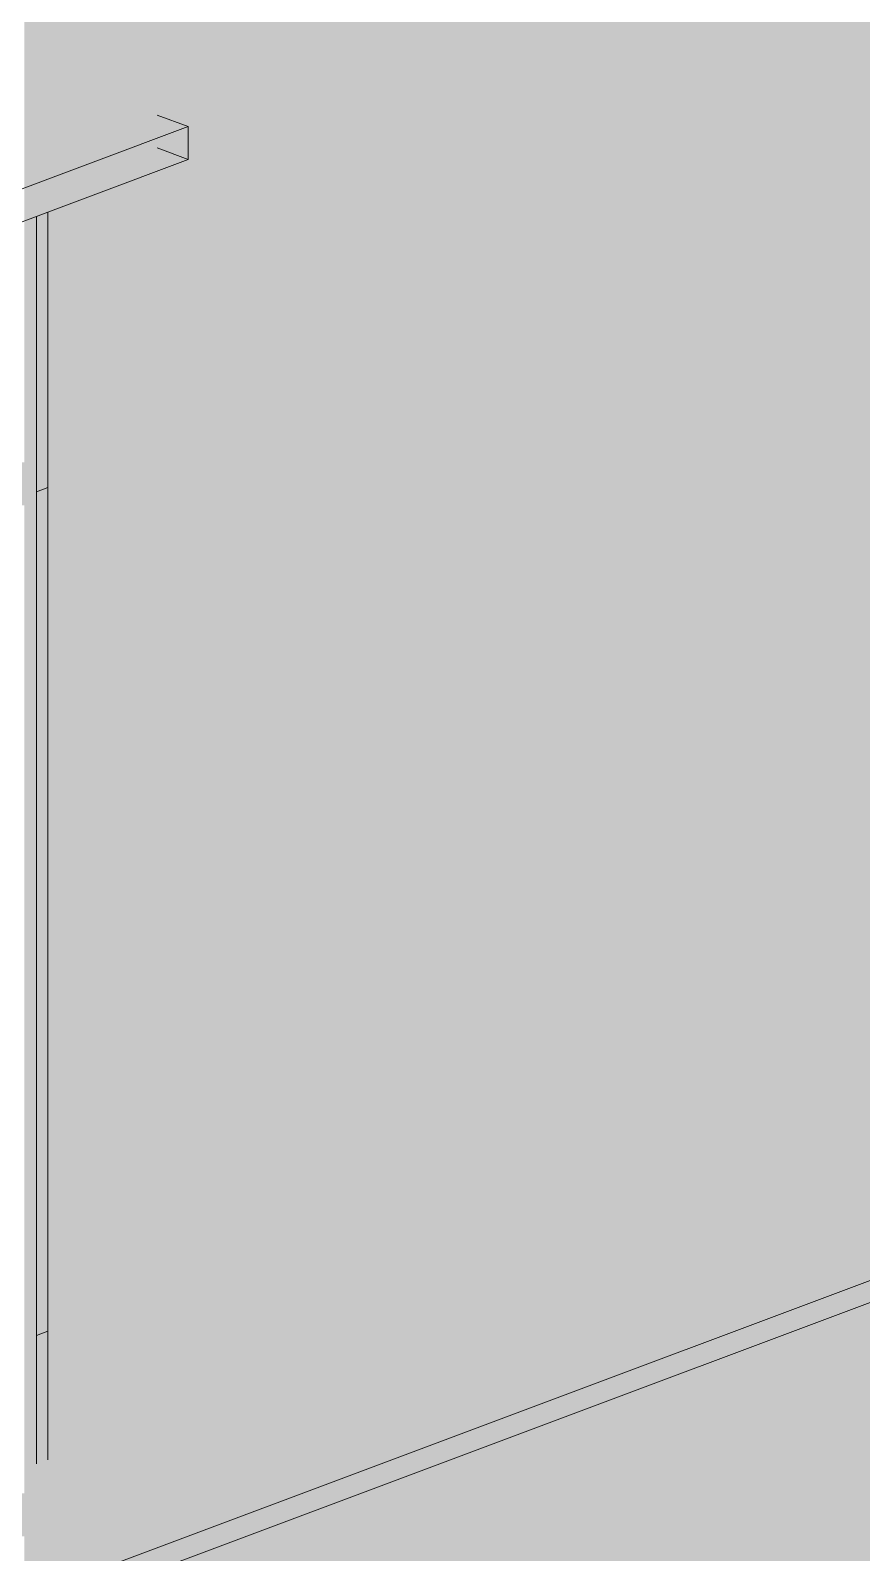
# Paper-space layout '03 3D Building and Roof' of a CAD drawing. Header units: millimetres. Extents: x 5 to 415, y 5 to 292.
# Drawn here: x 121.57 to 124.88, y 63.76 to 69.84 of the extents above; entities that cross this region are included whole.
import ezdxf

# ---------------------------------------------------------------- set-up
doc = ezdxf.new("R2010")
doc.units = ezdxf.units.MM
doc.layers.add('EXISTING', color=7, linetype='Continuous')
doc.layers.add('IMAGES', color=7, linetype='Continuous')

# ---------------------------------------------------------------- blocks, each defined once
blk = doc.blocks.new('SHEET_03')
at = {"layer": 'EXISTING', "color": 250, "lineweight": 9}
for p, q in [((96.0607, 54.0393), (211.6034, 97.3224)), ((96.0607, 53.9519), (211.6034, 97.235)), ((122.1967, 69.4542), (122.0724, 69.5007)), ((121.0302, 69.0172), (122.1967, 69.4542)), ((122.1967, 69.323), (122.1967, 69.4542)), ((122.0724, 69.3696), (122.1967, 69.323)), ((122.1967, 69.323), (121.0302, 68.8861)), ((121.5912, 69.0962), (121.6357, 69.1129)), ((121.5912, 67.9972), (121.5912, 69.0962)), ((121.6357, 69.1129), (121.6357, 68.0138)), ((121.6357, 68.0138), (121.5912, 67.9972)), ((121.5912, 64.6304), (121.5912, 67.9972)), ((121.6357, 68.0138), (121.6357, 64.6471)), ((121.5912, 64.6304), (121.6357, 64.6471)), ((121.5912, 64.1175), (121.5912, 64.6304)), ((121.6357, 64.6471), (121.6357, 64.1342))]:
    blk.add_line(p, q, dxfattribs=at)
at = {"layer": 'IMAGES', "color": 7}
for points in [[(121.5423, 69.8286), (121.7136, 69.8286), (121.5423, 70), (121.7136, 70)], [(121.7136, 69.8286), (135.4227, 69.8286), (121.7136, 70), (135.4227, 70)], [(121.5423, 69.6571), (121.7136, 69.6571), (121.5423, 69.8286), (121.7136, 69.8286)], [(121.7136, 69.6571), (121.885, 69.6571), (121.7136, 69.8286), (121.885, 69.8286)], [(121.885, 69.6571), (122.0564, 69.6571), (121.885, 69.8286), (122.0564, 69.8286)], [(122.0564, 69.6571), (122.2277, 69.6571), (122.0564, 69.8286), (122.2277, 69.8286)], [(122.2277, 69.6571), (135.08, 69.6571), (122.2277, 69.8286), (135.08, 69.8286)], [(121.5423, 69.4857), (121.7136, 69.4857), (121.5423, 69.6571), (121.7136, 69.6571)], [(121.7136, 69.4857), (121.885, 69.4857), (121.7136, 69.6571), (121.885, 69.6571)], [(121.885, 69.4857), (122.2277, 69.4857), (121.885, 69.6571), (122.2277, 69.6571)], [(122.2277, 69.4857), (122.3991, 69.4857), (122.2277, 69.6571), (122.3991, 69.6571)], [(122.3991, 69.4857), (134.3945, 69.4857), (122.3991, 69.6571), (134.3945, 69.6571)], [(121.5423, 69.3143), (121.7136, 69.3143), (121.5423, 69.4857), (121.7136, 69.4857)], [(121.7136, 69.3143), (121.885, 69.3143), (121.7136, 69.4857), (121.885, 69.4857)], [(121.885, 69.3143), (122.0564, 69.3143), (121.885, 69.4857), (122.0564, 69.4857)], [(122.0564, 69.3143), (122.2277, 69.3143), (122.0564, 69.4857), (122.2277, 69.4857)], [(122.2277, 69.3143), (122.3991, 69.3143), (122.2277, 69.4857), (122.3991, 69.4857)], [(122.3991, 69.3143), (122.5704, 69.3143), (122.3991, 69.4857), (122.5704, 69.4857)], [(122.5704, 69.3143), (134.3945, 69.3143), (122.5704, 69.4857), (134.3945, 69.4857)], [(121.5423, 69.1429), (121.7136, 69.1429), (121.5423, 69.3143), (121.7136, 69.3143)], [(121.7136, 69.1429), (121.885, 69.1429), (121.7136, 69.3143), (121.885, 69.3143)], [(121.885, 69.1429), (122.0564, 69.1429), (121.885, 69.3143), (122.0564, 69.3143)], [(122.0564, 69.1429), (122.2277, 69.1429), (122.0564, 69.3143), (122.2277, 69.3143)], [(122.2277, 69.1429), (122.3991, 69.1429), (122.2277, 69.3143), (122.3991, 69.3143)], [(122.3991, 69.1429), (122.5704, 69.1429), (122.3991, 69.3143), (122.5704, 69.3143)], [(122.5704, 69.1429), (133.5377, 69.1429), (122.5704, 69.3143), (133.5377, 69.3143)], [(121.5423, 68.9714), (121.885, 68.9714), (121.5423, 69.1429), (121.885, 69.1429)], [(121.885, 68.9714), (122.0564, 68.9714), (121.885, 69.1429), (122.0564, 69.1429)], [(122.0564, 68.9714), (122.2277, 68.9714), (122.0564, 69.1429), (122.2277, 69.1429)], [(122.2277, 68.9714), (122.3991, 68.9714), (122.2277, 69.1429), (122.3991, 69.1429)], [(122.3991, 68.9714), (133.5377, 68.9714), (122.3991, 69.1429), (133.5377, 69.1429)], [(121.5423, 68.1143), (121.885, 68.1143), (121.5423, 68.9714), (121.885, 68.9714)], [(121.885, 64.8571), (122.0564, 64.8571), (121.885, 68.9714), (122.0564, 68.9714)], [(122.0564, 68.8), (132.8522, 68.8), (122.0564, 68.9714), (132.8522, 68.9714)], [(122.0564, 68.6286), (132.3381, 68.6286), (122.0564, 68.8), (132.3381, 68.8)], [(122.0564, 68.4571), (131.8241, 68.4571), (122.0564, 68.6286), (131.8241, 68.6286)], [(122.0564, 68.2857), (131.4813, 68.2857), (122.0564, 68.4571), (131.4813, 68.4571)], [(122.0564, 68.1143), (130.9672, 68.1143), (122.0564, 68.2857), (130.9672, 68.2857)], [(121.0282, 67.9429), (121.885, 67.9429), (121.0282, 68.1143), (121.885, 68.1143)], [(122.0564, 67.9429), (130.4532, 67.9429), (122.0564, 68.1143), (130.4532, 68.1143)], [(121.5423, 64.5143), (121.885, 64.5143), (121.5423, 67.9429), (121.885, 67.9429)], [(122.0564, 67.7714), (129.9391, 67.7714), (122.0564, 67.9429), (129.9391, 67.9429)], [(122.0564, 67.6), (129.5963, 67.6), (122.0564, 67.7714), (129.5963, 67.7714)], [(122.0564, 67.4286), (129.0822, 67.4286), (122.0564, 67.6), (129.0822, 67.6)], [(122.0564, 67.2571), (128.5682, 67.2571), (122.0564, 67.4286), (128.5682, 67.4286)], [(122.0564, 67.0857), (128.2254, 67.0857), (122.0564, 67.2571), (128.2254, 67.2571)], [(122.0564, 66.9143), (127.7113, 66.9143), (122.0564, 67.0857), (127.7113, 67.0857)], [(122.0564, 66.7429), (127.3686, 66.7429), (122.0564, 66.9143), (127.3686, 66.9143)], [(122.0564, 66.5714), (126.8545, 66.5714), (122.0564, 66.7429), (126.8545, 66.7429)], [(122.0564, 66.4), (126.3404, 66.4), (122.0564, 66.5714), (126.3404, 66.5714)], [(122.0564, 66.2286), (125.8263, 66.2286), (122.0564, 66.4), (125.8263, 66.4)], [(122.0564, 66.0571), (125.3123, 66.0571), (122.0564, 66.2286), (125.3123, 66.2286)], [(122.0564, 65.8857), (125.1409, 65.8857), (122.0564, 66.0571), (125.1409, 66.0571)], [(122.0564, 65.7143), (124.6268, 65.7143), (122.0564, 65.8857), (124.6268, 65.8857)], [(124.6268, 65.7143), (125.1409, 65.7143), (124.6268, 65.8857), (125.1409, 65.8857)], [(122.0564, 65.5429), (123.9414, 65.5429), (122.0564, 65.7143), (123.9414, 65.7143)], [(123.9414, 65.5429), (124.1127, 65.5429), (123.9414, 65.7143), (124.1127, 65.7143)], [(124.1127, 65.5429), (124.4554, 65.5429), (124.1127, 65.7143), (124.4554, 65.7143)], [(124.4554, 65.5429), (124.6268, 65.5429), (124.4554, 65.7143), (124.6268, 65.7143)], [(124.6268, 65.5429), (124.7982, 65.5429), (124.6268, 65.7143), (124.7982, 65.7143)], [(124.7982, 65.5429), (124.9695, 65.5429), (124.7982, 65.7143), (124.9695, 65.7143)], [(122.0564, 65.3714), (123.77, 65.3714), (122.0564, 65.5429), (123.77, 65.5429)], [(123.77, 65.3714), (123.9414, 65.3714), (123.77, 65.5429), (123.9414, 65.5429)], [(123.9414, 65.2), (124.1127, 65.2), (123.9414, 65.5429), (124.1127, 65.5429)], [(124.1127, 65.3714), (124.2841, 65.3714), (124.1127, 65.5429), (124.2841, 65.5429)], [(124.2841, 65.3714), (124.4554, 65.3714), (124.2841, 65.5429), (124.4554, 65.5429)], [(124.4554, 65.3714), (124.7982, 65.3714), (124.4554, 65.5429), (124.7982, 65.5429)], [(124.7982, 65.3714), (125.1409, 65.3714), (124.7982, 65.5429), (125.1409, 65.5429)], [(122.0564, 65.2), (123.0845, 65.2), (122.0564, 65.3714), (123.0845, 65.3714)], [(123.0845, 65.2), (123.5986, 65.2), (123.0845, 65.3714), (123.5986, 65.3714)], [(123.5986, 65.2), (123.77, 65.2), (123.5986, 65.3714), (123.77, 65.3714)], [(123.77, 65.2), (123.9414, 65.2), (123.77, 65.3714), (123.9414, 65.3714)], [(124.1127, 65.2), (125.4836, 65.2), (124.1127, 65.3714), (125.4836, 65.3714)], [(122.0564, 65.0286), (122.9132, 65.0286), (122.0564, 65.2), (122.9132, 65.2)], [(122.9132, 65.0286), (123.0845, 65.0286), (122.9132, 65.2), (123.0845, 65.2)], [(123.0845, 65.0286), (123.4273, 65.0286), (123.0845, 65.2), (123.4273, 65.2)], [(123.4273, 65.0286), (123.5986, 65.0286), (123.4273, 65.2), (123.5986, 65.2)], [(123.5986, 65.0286), (123.9414, 65.0286), (123.5986, 65.2), (123.9414, 65.2)], [(123.9414, 65.0286), (124.1127, 65.0286), (123.9414, 65.2), (124.1127, 65.2)], [(124.1127, 65.0286), (124.9695, 65.0286), (124.1127, 65.2), (124.9695, 65.2)], [(122.0564, 64.6857), (122.3991, 64.6857), (122.0564, 65.0286), (122.3991, 65.0286)], [(122.3991, 64.8571), (122.5704, 64.8571), (122.3991, 65.0286), (122.5704, 65.0286)], [(122.5704, 64.8571), (122.7418, 64.8571), (122.5704, 65.0286), (122.7418, 65.0286)], [(122.7418, 64.8571), (122.9132, 64.8571), (122.7418, 65.0286), (122.9132, 65.0286)], [(122.9132, 64.8571), (123.0845, 64.8571), (122.9132, 65.0286), (123.0845, 65.0286)], [(123.0845, 64.8571), (123.5986, 64.8571), (123.0845, 65.0286), (123.5986, 65.0286)], [(123.5986, 64.8571), (124.6268, 64.8571), (123.5986, 65.0286), (124.6268, 65.0286)], [(124.6268, 64.8571), (124.7982, 64.8571), (124.6268, 65.0286), (124.7982, 65.0286)], [(124.7982, 64.8571), (124.9695, 64.8571), (124.7982, 65.0286), (124.9695, 65.0286)], [(121.885, 64.6857), (122.0564, 64.6857), (121.885, 64.8571), (122.0564, 64.8571)], [(122.3991, 64.6857), (122.5704, 64.6857), (122.3991, 64.8571), (122.5704, 64.8571)], [(122.5704, 64.6857), (123.9414, 64.6857), (122.5704, 64.8571), (123.9414, 64.8571)], [(123.9414, 64.6857), (124.2841, 64.6857), (123.9414, 64.8571), (124.2841, 64.8571)], [(124.2841, 64.6857), (124.4554, 64.6857), (124.2841, 64.8571), (124.4554, 64.8571)], [(124.4554, 64.6857), (124.6268, 64.6857), (124.4554, 64.8571), (124.6268, 64.8571)], [(124.6268, 64.6857), (124.7982, 64.6857), (124.6268, 64.8571), (124.7982, 64.8571)], [(124.7982, 64.6857), (124.9695, 64.6857), (124.7982, 64.8571), (124.9695, 64.8571)], [(121.885, 64.5143), (122.0564, 64.5143), (121.885, 64.6857), (122.0564, 64.6857)], [(122.0564, 64.5143), (122.2277, 64.5143), (122.0564, 64.6857), (122.2277, 64.6857)], [(122.2277, 64.5143), (122.3991, 64.5143), (122.2277, 64.6857), (122.3991, 64.6857)], [(122.3991, 64.5143), (122.5704, 64.5143), (122.3991, 64.6857), (122.5704, 64.6857)], [(122.5704, 64.5143), (122.7418, 64.5143), (122.5704, 64.6857), (122.7418, 64.6857)], [(122.7418, 64.5143), (123.5986, 64.5143), (122.7418, 64.6857), (123.5986, 64.6857)], [(123.5986, 64.5143), (123.77, 64.5143), (123.5986, 64.6857), (123.77, 64.6857)], [(123.77, 64.5143), (123.9414, 64.5143), (123.77, 64.6857), (123.9414, 64.6857)], [(123.9414, 64.5143), (124.1127, 64.5143), (123.9414, 64.6857), (124.1127, 64.6857)], [(124.1127, 64.5143), (124.2841, 64.5143), (124.1127, 64.6857), (124.2841, 64.6857)], [(124.2841, 64.5143), (124.4554, 64.5143), (124.2841, 64.6857), (124.4554, 64.6857)], [(124.4554, 64.5143), (124.6268, 64.5143), (124.4554, 64.6857), (124.6268, 64.6857)], [(124.6268, 64.5143), (124.7982, 64.5143), (124.6268, 64.6857), (124.7982, 64.6857)], [(124.7982, 64.5143), (124.9695, 64.5143), (124.7982, 64.6857), (124.9695, 64.6857)], [(121.5423, 64.1714), (121.7136, 64.1714), (121.5423, 64.5143), (121.7136, 64.5143)], [(121.7136, 64.1714), (121.885, 64.1714), (121.7136, 64.5143), (121.885, 64.5143)], [(121.885, 64.3429), (122.0564, 64.3429), (121.885, 64.5143), (122.0564, 64.5143)], [(122.0564, 64.3429), (122.3991, 64.3429), (122.0564, 64.5143), (122.3991, 64.5143)], [(122.3991, 64.3429), (122.5704, 64.3429), (122.3991, 64.5143), (122.5704, 64.5143)], [(122.5704, 64.3429), (123.0845, 64.3429), (122.5704, 64.5143), (123.0845, 64.5143)], [(123.0845, 64.3429), (123.2559, 64.3429), (123.0845, 64.5143), (123.2559, 64.5143)], [(123.2559, 64.3429), (123.4273, 64.3429), (123.2559, 64.5143), (123.4273, 64.5143)], [(123.4273, 64.3429), (123.5986, 64.3429), (123.4273, 64.5143), (123.5986, 64.5143)], [(123.5986, 64.3429), (123.77, 64.3429), (123.5986, 64.5143), (123.77, 64.5143)], [(123.77, 64.3429), (123.9414, 64.3429), (123.77, 64.5143), (123.9414, 64.5143)], [(123.9414, 64.3429), (124.2841, 64.3429), (123.9414, 64.5143), (124.2841, 64.5143)], [(124.2841, 64.3429), (124.4554, 64.3429), (124.2841, 64.5143), (124.4554, 64.5143)], [(124.4554, 64.3429), (124.6268, 64.3429), (124.4554, 64.5143), (124.6268, 64.5143)], [(124.6268, 64.3429), (125.1409, 64.3429), (124.6268, 64.5143), (125.1409, 64.5143)], [(121.885, 64), (122.0564, 64), (121.885, 64.3429), (122.0564, 64.3429)], [(122.0564, 64.1714), (122.5704, 64.1714), (122.0564, 64.3429), (122.5704, 64.3429)], [(122.5704, 64.1714), (122.9132, 64.1714), (122.5704, 64.3429), (122.9132, 64.3429)], [(122.9132, 64.1714), (123.0845, 64.1714), (122.9132, 64.3429), (123.0845, 64.3429)], [(123.0845, 64.1714), (123.2559, 64.1714), (123.0845, 64.3429), (123.2559, 64.3429)], [(123.2559, 64.1714), (123.4273, 64.1714), (123.2559, 64.3429), (123.4273, 64.3429)], [(123.4273, 64.1714), (123.5986, 64.1714), (123.4273, 64.3429), (123.5986, 64.3429)], [(123.5986, 64.1714), (123.77, 64.1714), (123.5986, 64.3429), (123.77, 64.3429)], [(123.77, 64.1714), (123.9414, 64.1714), (123.77, 64.3429), (123.9414, 64.3429)], [(123.9414, 64.1714), (124.2841, 64.1714), (123.9414, 64.3429), (124.2841, 64.3429)], [(124.2841, 64.1714), (124.6268, 64.1714), (124.2841, 64.3429), (124.6268, 64.3429)], [(124.6268, 64.1714), (126.1691, 64.1714), (124.6268, 64.3429), (126.1691, 64.3429)], [(121.5423, 64), (121.7136, 64), (121.5423, 64.1714), (121.7136, 64.1714)], [(121.7136, 64), (121.885, 64), (121.7136, 64.1714), (121.885, 64.1714)], [(122.0564, 64), (122.3991, 64), (122.0564, 64.1714), (122.3991, 64.1714)], [(122.3991, 64), (122.5704, 64), (122.3991, 64.1714), (122.5704, 64.1714)], [(122.5704, 64), (122.7418, 64), (122.5704, 64.1714), (122.7418, 64.1714)], [(122.7418, 64), (122.9132, 64), (122.7418, 64.1714), (122.9132, 64.1714)], [(122.9132, 63.8286), (123.0845, 63.8286), (122.9132, 64.1714), (123.0845, 64.1714)], [(123.0845, 64), (123.4273, 64), (123.0845, 64.1714), (123.4273, 64.1714)], [(123.4273, 64), (123.77, 64), (123.4273, 64.1714), (123.77, 64.1714)], [(123.77, 64), (124.1127, 64), (123.77, 64.1714), (124.1127, 64.1714)], [(124.1127, 64), (125.8263, 64), (124.1127, 64.1714), (125.8263, 64.1714)], [(121.0282, 63.8286), (121.7136, 63.8286), (121.0282, 64), (121.7136, 64)], [(121.7136, 63.8286), (122.2277, 63.8286), (121.7136, 64), (122.2277, 64)], [(122.2277, 63.8286), (122.3991, 63.8286), (122.2277, 64), (122.3991, 64)], [(122.3991, 63.8286), (122.5704, 63.8286), (122.3991, 64), (122.5704, 64)], [(122.5704, 63.8286), (122.7418, 63.8286), (122.5704, 64), (122.7418, 64)], [(122.7418, 63.8286), (122.9132, 63.8286), (122.7418, 64), (122.9132, 64)], [(123.0845, 63.8286), (123.2559, 63.8286), (123.0845, 64), (123.2559, 64)], [(123.2559, 63.8286), (123.77, 63.8286), (123.2559, 64), (123.77, 64)], [(123.77, 63.8286), (125.1409, 63.8286), (123.77, 64), (125.1409, 64)], [(121.5423, 63.6571), (121.7136, 63.6571), (121.5423, 63.8286), (121.7136, 63.8286)], [(121.7136, 63.6571), (121.885, 63.6571), (121.7136, 63.8286), (121.885, 63.8286)], [(121.885, 63.6571), (122.0564, 63.6571), (121.885, 63.8286), (122.0564, 63.8286)], [(122.0564, 63.6571), (122.2277, 63.6571), (122.0564, 63.8286), (122.2277, 63.8286)], [(122.2277, 63.6571), (122.3991, 63.6571), (122.2277, 63.8286), (122.3991, 63.8286)], [(122.3991, 63.6571), (122.5704, 63.6571), (122.3991, 63.8286), (122.5704, 63.8286)], [(122.5704, 63.6571), (122.7418, 63.6571), (122.5704, 63.8286), (122.7418, 63.8286)], [(122.7418, 63.6571), (122.9132, 63.6571), (122.7418, 63.8286), (122.9132, 63.8286)], [(122.9132, 63.6571), (123.2559, 63.6571), (122.9132, 63.8286), (123.2559, 63.8286)], [(123.2559, 63.6571), (125.1409, 63.6571), (123.2559, 63.8286), (125.1409, 63.8286)]]:
    blk.add_solid(points, dxfattribs=at)

psp = doc.layouts.new('03 3D Building and Roof')

# ---------------------------------------------------------------- block references
psp.add_blockref('SHEET_03', (0, 0))

doc.saveas('drawing.dxf')
